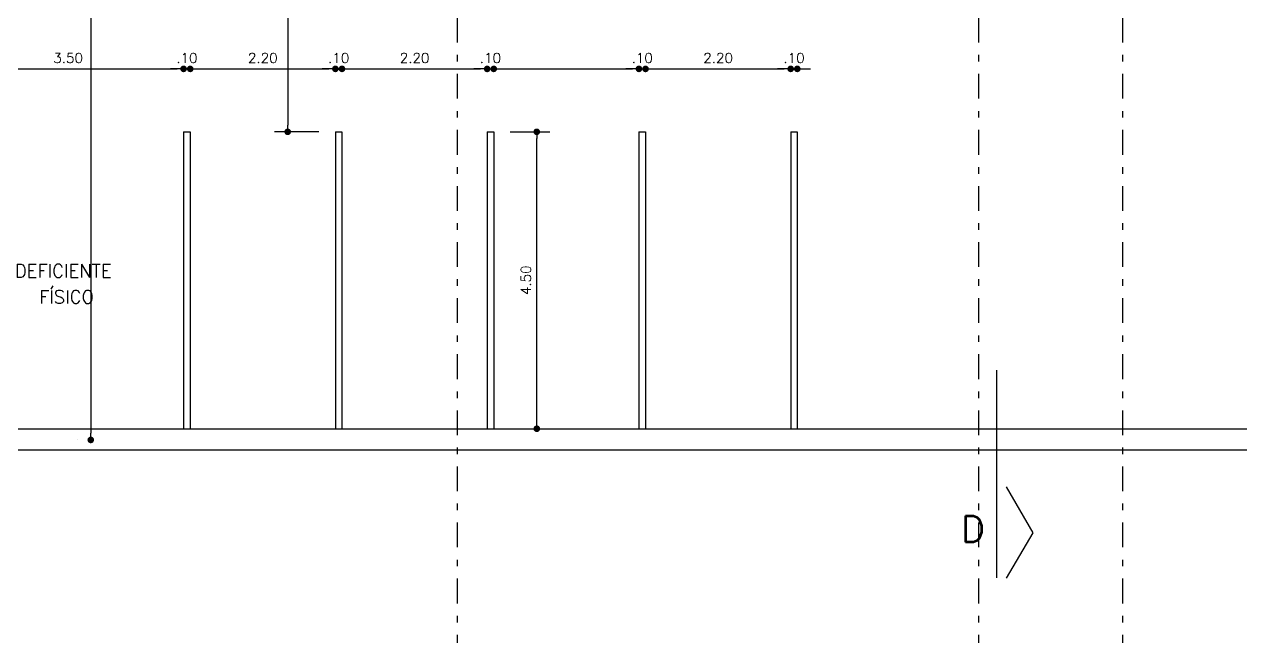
# Model space of a CAD drawing. Extents: x -14 to 107, y -33 to 53.
# Drawn here: x 34.9 to 53.34, y -2.83 to 6.45 of the extents above; entities that cross this region are included whole.
import ezdxf

# ---------------------------------------------------------------- set-up
doc = ezdxf.new("R2010")
doc.units = 0
doc.header["$LTSCALE"] = 1.5
doc.header["$MEASUREMENT"] = 0
doc.linetypes.add('DASHDOT', pattern=[1, 0.5, -0.25, 0, -0.25])
doc.layers.get('0').update_dxf_attribs({"linetype": 'CONTINUOUS'})
for name, color, linetype in [('A-PAREDE', 3, 'CONTINUOUS'), ('COTAS', 7, 'CONTINUOUS'), ('EIXOS', 32, 'DASHDOT'), ('N-NOTACOES', 6, 'CONTINUOUS'), ('N-TEXTO', 7, 'CONTINUOUS'), ('PILAREXIST', 7, 'CONTINUOUS'), ('PLATEIA1', 7, 'CONTINUOUS'), ('VAGAS', 2, 'CONTINUOUS')]:
    doc.layers.add(name, color=color, linetype=linetype)
doc.styles.add('COTA', font='romans.shx')
doc.styles.add('ROMANS', font='romans')
doc.styles.add('TERREOB$0$REGUA-080', font='simplex.shx', dxfattribs={"height": 0.4})
doc.dimstyles.new('DG060-1', dxfattribs={"dimscale": 0.1, "dimtxt": 1.5, "dimasz": 1, "dimexe": 2, "dimexo": 2.5, "dimgap": 0.9, "dimtad": 1, "dimzin": 4, "dimdsep": 46, "dimtxsty": 'COTA', "dimblk": 'DOT', "dimblk1": 'DOT', "dimblk2": 'DOT', "dimsah": 1, "dimcen": 0.09, "dimclrd": 1, "dimclre": 1, "dimclrt": 2, "dimadec": 0, "dimazin": 0, "dimtfac": 1, "dimtdec": 4, "dimtix": 1, "dimtmove": 2, "dimatfit": 3, "dimldrblk": 'DOT', "dimfxl": 1, "dimtvp": 2, "dimtolj": 1, "dimtzin": 0, "dimarcsym": 0})

# ---------------------------------------------------------------- blocks, each defined once
blk = doc.blocks.new('N-1110')
at = {"layer": 'N-NOTACOES'}
blk.add_line((0, -0.0315), (0, 0), dxfattribs=at)
blk.add_lwpolyline([(0.00146, -0.03155), (0.00546, -0.02463), (0.00146, -0.0177)], dxfattribs=at)
at = {"layer": 'N-NOTACOES', "style": 'ROMANS'}
blk.add_attdef('A', (-0.00544, -0.02607), '', height=0.004, dxfattribs=at)
blk = doc.blocks.new('DOT')
at = {"color": 0, "linetype": 'ByBlock'}
blk.add_line((-0.5, 0), (-1, 0), dxfattribs=at)
at = {"color": 0, "linetype": 'ByBlock', "const_width": 0.5}
blk.add_lwpolyline([(-0.25, 0, 1), (0.25, 0, 1)], format="xyb", close=True, dxfattribs=at)
blk = doc.blocks.new('*D49')
at = {"color": 1, "linetype": 'ByBlock'}
for p, q in [((36.161, 14.206), (36.111, 14.206)), ((35.911, 14.106), (35.911, 0.25)), ((35.709, 0.15), (35.711, 0.15))]:
    blk.add_line(p, q, dxfattribs=at)
at = {"color": 1, "linetype": 'ByBlock', "xscale": 0.1, "yscale": 0.1, "zscale": 0.1}
for p, rotation in [((35.911, 14.206), 90), ((35.911, 0.15), 270)]:
    blk.add_blockref('DOT', p, dxfattribs=dict(at, rotation=rotation))
at = {"color": 2, "linetype": 'ByBlock', "insert": (35.746, 7.178), "char_height": 0.15, "attachment_point": 5, "rotation": 90, "style": 'COTA'}
blk.add_mtext('\\A1;14.10', dxfattribs=at)
blk = doc.blocks.new('*D393')
at = {"color": 1, "linetype": 'ByBlock'}
for p, q in [((42.268, 4.82), (42.87, 4.82)), ((42.67, 0.42), (42.67, 4.72))]:
    blk.add_line(p, q, dxfattribs=at)
at = {"color": 1, "linetype": 'ByBlock', "xscale": 0.1, "yscale": 0.1, "zscale": 0.1}
for p, rotation in [((42.67, 4.82), 90), ((42.67, 0.32), 270)]:
    blk.add_blockref('DOT', p, dxfattribs=dict(at, rotation=rotation))
at = {"color": 2, "linetype": 'ByBlock', "insert": (42.505, 2.57), "char_height": 0.15, "attachment_point": 5, "rotation": 90, "style": 'COTA'}
blk.add_mtext('\\A1;4.50', dxfattribs=at)
blk = doc.blocks.new('*D396')
at = {"color": 1, "linetype": 'ByBlock'}
for p, q in [((38.895, 10.547), (38.895, 4.92)), ((39.368, 4.82), (38.695, 4.82))]:
    blk.add_line(p, q, dxfattribs=at)
at = {"color": 1, "linetype": 'ByBlock', "xscale": 0.1, "yscale": 0.1, "zscale": 0.1}
for p, rotation in [((38.895, 10.647), 90), ((38.895, 4.82), 270)]:
    blk.add_blockref('DOT', p, dxfattribs=dict(at, rotation=rotation))
at = {"color": 2, "linetype": 'ByBlock', "insert": (38.73, 7.733), "char_height": 0.15, "attachment_point": 5, "rotation": 90, "style": 'COTA'}
blk.add_mtext('\\A1;5.83', dxfattribs=at)

msp = doc.modelspace()

# ---------------------------------------------------------------- linework, layer by layer
at = {"color": 1, "linetype": 'ByBlock'}
for p, q in [((33.918, 5.7736), (37.218, 5.7736)), ((37.218, 5.7736), (37.118, 5.7736)), ((37.318, 5.7736), (37.418, 5.7736)), ((37.518, 5.7736), (39.518, 5.7736)), ((37.518, 5.7736), (37.618, 5.7736)), ((39.518, 5.7736), (39.418, 5.7736)), ((39.618, 5.7736), (39.718, 5.7736)), ((39.818, 5.7736), (41.818, 5.7736)), ((39.818, 5.7736), (39.918, 5.7736)), ((41.818, 5.7736), (41.718, 5.7736)), ((41.918, 5.7736), (42.018, 5.7736)), ((42.118, 5.7736), (44.118, 5.7736)), ((42.118, 5.7736), (42.218, 5.7736)), ((44.118, 5.7736), (44.018, 5.7736)), ((44.218, 5.7736), (44.318, 5.7736)), ((44.418, 5.7736), (46.418, 5.7736)), ((44.418, 5.7736), (44.518, 5.7736)), ((46.418, 5.7736), (46.318, 5.7736)), ((46.518, 5.7736), (46.618, 5.7736)), ((46.718, 5.7736), (46.818, 5.7736))]:
    msp.add_line(p, q, dxfattribs=at)
at = {"layer": 'A-PAREDE'}
for p, q in [((22.9123, 0.32), (87.0885, 0.32)), ((0.321, 0), (87.0425, 0))]:
    msp.add_line(p, q, dxfattribs=at)
at = {"layer": 'EIXOS', "ltscale": 0.5}
for p, q in [((41.461, 48.1976), (41.461, -4.8398)), ((49.366, 48.1976), (49.366, -4.8398)), ((51.5447, 48.1976), (51.5447, -4.8398))]:
    msp.add_line(p, q, dxfattribs=at)
at = {"layer": 'VAGAS', "ltscale": 0.5}
for p, q in [((37.318, 4.82), (37.318, 0.32)), ((37.418, 4.82), (37.418, 0.32)), ((39.618, 4.82), (39.618, 0.32)), ((39.718, 4.82), (39.718, 0.32)), ((41.918, 4.82), (41.918, 0.32)), ((42.018, 4.82), (42.018, 0.32)), ((44.218, 4.82), (44.218, 0.32)), ((44.318, 4.82), (44.318, 0.32)), ((46.518, 4.82), (46.518, 0.32)), ((46.618, 4.82), (46.618, 0.32))]:
    msp.add_line(p, q, dxfattribs=at)
at = {"layer": 'VAGAS'}
for p, q in [((37.318, 4.82), (37.418, 4.82)), ((39.618, 4.82), (39.718, 4.82)), ((41.918, 4.82), (42.018, 4.82)), ((44.218, 4.82), (44.318, 4.82)), ((46.518, 4.82), (46.618, 4.82))]:
    msp.add_line(p, q, dxfattribs=at)

# ---------------------------------------------------------------- block references
at = {"color": 1, "linetype": 'ByBlock', "xscale": 0.1, "yscale": 0.1, "zscale": 0.1}
for p in [(37.318, 5.7736), (37.318, 5.7736), (39.618, 5.7736), (39.618, 5.7736), (41.918, 5.7736), (41.918, 5.7736), (44.218, 5.7736), (44.218, 5.7736), (46.518, 5.7736), (46.518, 5.7736)]:
    msp.add_blockref('DOT', p, dxfattribs=at)
at = {"color": 1, "linetype": 'ByBlock', "xscale": 0.1, "yscale": 0.1, "zscale": 0.1, "rotation": 180}
for p in [(37.418, 5.7736), (37.418, 5.7736), (39.718, 5.7736), (39.718, 5.7736), (42.018, 5.7736), (42.018, 5.7736), (44.318, 5.7736), (44.318, 5.7736), (46.618, 5.7736)]:
    msp.add_blockref('DOT', p, dxfattribs=at)
at = {"layer": 'PILAREXIST', "xscale": 100, "yscale": 100, "zscale": 100}
msp.add_blockref('N-1110', (49.6441, 1.2074), dxfattribs=at).add_auto_attribs({'A': 'D'})

# ---------------------------------------------------------------- texts
at = {"color": 2, "linetype": 'ByBlock', "char_height": 0.15, "attachment_point": 5, "style": 'COTA'}
for s, insert in [('\\A1;3.50', (35.568, 5.9386)), ('\\A1;.10', (37.368, 5.9386)), ('\\A1;2.20', (38.518, 5.9386)), ('\\A1;.10', (39.668, 5.9386)), ('\\A1;2.20', (40.818, 5.9386)), ('\\A1;.10', (41.968, 5.9386)), ('\\A1;.10', (44.268, 5.9386)), ('\\A1;2.20', (45.418, 5.9386)), ('\\A1;.10', (46.568, 5.9386))]:
    msp.add_mtext(s, dxfattribs=dict(at, insert=insert))
at = {"layer": 'N-TEXTO', "color": 3, "style": 'TERREOB$0$REGUA-080'}
for s, p in [('DEFICIENTE', (34.7596, 2.6118)), ('FÍSICO', (35.1279, 2.2171))]:
    msp.add_text(s, height=0.2, dxfattribs=at).set_placement(p)

# ---------------------------------------------------------------- dimensions: what is measured, and where the dimension line sits
at = {"layer": 'COTAS'}
dim = msp.add_linear_dim(base=(35.9114, 0.15), p1=(35.9114, 14.2062), p2=(35.9592, 0.15), angle=90, text='14.10', dimstyle='DG060-1', dxfattribs=at)
dim.commit()
dim.dimension.update_dxf_attribs({"geometry": '*D49', "text_midpoint": (35.7464, 7.1781)})
at = {"layer": 'PLATEIA1'}
for base, p1, p2, picture, middle in [((38.8946, 4.82), (38.0807, 10.6469), (39.618, 4.82), '*D396', (38.7296, 7.7334)), ((42.67, 4.82), (42.018, 0.32), (42.018, 4.82), '*D393', (42.505, 2.57))]:
    dim = msp.add_linear_dim(base=base, p1=p1, p2=p2, angle=90, dimstyle='DG060-1', override={"dimse1": 1}, dxfattribs=at)
    dim.commit()
    dim.dimension.update_dxf_attribs({"geometry": picture, "text_midpoint": middle})

doc.saveas('drawing.dxf')
